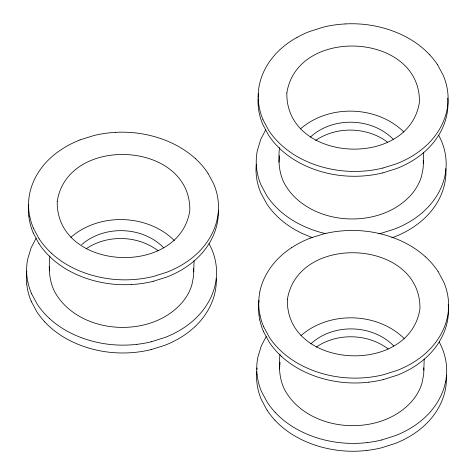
<?xml version="1.0" encoding="UTF-8"?>
<svg xmlns="http://www.w3.org/2000/svg" width="475" height="475" viewBox="0 0 475 475"><rect width="100%" height="100%" fill="white"/><g stroke="black" fill="none" stroke-linecap="round" stroke-linejoin="round"><path stroke-width="0.71" d="M194.085 260.769L193.568 276.272L191.852 284.958A72.414 56.276 1.7 0 1 183.308 301.114C164.902 323.73 132.863 331.075 105.082 325.731A72.414 56.276 1.7 0 1 84.17 318.844C73.578 313.69 64 306.126 57.433 296.263C49.174 284.555 48.444 269.693 49.857 255.918M423.706 152.333L423.189 167.841L421.473 176.528A72.414 56.276 1.7 0 1 412.929 192.684C394.523 215.3 362.484 222.638 334.703 217.301A72.414 56.276 1.7 0 1 313.791 210.413C303.198 205.259 293.621 197.689 287.054 187.833C278.795 176.124 278.065 161.263 279.478 147.488M424.205 359.029L423.688 374.537L421.972 383.224A72.414 56.276 1.7 0 1 413.428 399.38C395.022 421.996 362.983 429.335 335.202 423.997A72.414 56.276 1.7 0 1 314.29 417.109C303.703 411.956 294.126 404.385 287.553 394.529C279.294 382.82 278.57 367.959 279.977 354.184M49.418 270.726L49.608 266.327M279.039 162.296L279.543 155.711M279.538 368.992L280.048 362.407M259.777 291.983C262.176 280.072 268.304 269.129 276.545 260.276A94.733 73.619 1.7 0 1 291.62 247.641M445.574 381.864C443.175 393.775 437.053 404.718 428.806 413.571A94.733 73.619 1.7 0 1 407.9 429.75A94.964 73.803 1.7 0 1 395.236 435.694L381.49 440.022M36.082 238.272L31.13 247.772L27.722 259.006A94.733 73.619 1.7 0 0 27.859 282.108M265.697 129.841L260.745 139.335L257.343 150.569A94.733 73.619 1.7 0 0 257.48 173.678A94.964 73.803 1.7 0 0 261.03 184.965L266.802 195.718A94.964 73.803 1.7 0 0 279.288 210.247A94.733 73.619 1.7 0 0 295.765 222.158C305.182 227.424 315.347 231.373 325.892 233.67M266.202 336.537L261.25 346.032L257.842 357.265A94.733 73.619 1.7 0 0 257.07 374.609M310.312 137.168C332.743 116.333 371.955 117.456 393.312 139.335M310.816 343.864C333.248 323.03 372.453 324.152 393.817 346.032M70.828 237.334C99.394 212.491 147.256 213.863 174.248 240.433M300.449 128.903C329.015 104.055 376.871 105.426 403.869 132.002M300.948 335.599C329.513 310.751 377.376 312.122 404.373 338.699M81.706 244.607C104.411 224.871 142.631 226.195 163.691 247.772M86.04 248.858C107.202 234.353 137.691 235.232 158.104 250.729M315.655 140.428C336.822 125.923 367.312 126.801 387.725 142.298M316.16 347.124C337.321 332.619 367.81 333.497 388.223 348.994M79.996 139.893L93.741 135.565A94.964 73.803 1.7 0 1 115.627 132.377M310.116 238.153L323.867 233.831A94.964 73.803 1.7 0 1 338.343 231.266A94.733 73.619 1.7 0 1 368.048 231.479C382.405 233.409 396.459 237.856 409.088 244.993A94.733 73.619 1.7 0 1 425.564 256.904M391.798 237.797L394.499 236.847A94.964 73.803 1.7 0 0 407.164 230.898A94.733 73.619 1.7 0 0 428.07 214.724C436.317 205.871 442.439 194.928 444.838 183.018A94.733 73.619 1.7 0 0 445.853 168.578M382.927 168.037L396.673 163.715A94.964 73.803 1.7 0 0 409.337 157.765A94.733 73.619 1.7 0 0 430.243 141.592C438.49 132.739 444.612 121.796 447.011 109.885A94.733 73.619 1.7 0 0 447.782 92.542A94.964 73.803 1.7 0 0 443.317 75.489L437.546 64.737M382.779 172.9L396.53 168.572A94.964 73.803 1.7 0 0 409.189 162.628A94.733 73.619 1.7 0 0 430.095 146.454C438.342 137.602 444.463 126.659 446.862 114.748A94.733 73.619 1.7 0 0 447.711 98.129M153.164 281.331L166.909 277.008A94.964 73.803 1.7 0 0 179.574 271.059A94.733 73.619 1.7 0 0 200.48 254.885C208.727 246.032 214.848 235.089 217.247 223.179A94.733 73.619 1.7 0 0 218.322 210.188M151.371 341.757L165.116 337.428A94.964 73.803 1.7 0 0 183.611 327.94A94.733 73.619 1.7 0 0 198.687 315.311C206.934 306.452 213.055 295.509 215.454 283.599A94.733 73.619 1.7 0 0 215.312 260.496A94.964 73.803 1.7 0 0 211.761 249.209L209.148 243.746M151.133 349.606L164.884 345.277A94.964 73.803 1.7 0 0 177.543 339.334A94.733 73.619 1.7 0 0 198.449 323.154C206.696 314.302 212.818 303.359 215.223 291.448A94.733 73.619 1.7 0 0 216.297 278.457M383.283 379.596L397.029 375.268A94.964 73.803 1.7 0 0 415.53 365.78A94.733 73.619 1.7 0 0 430.599 353.151C438.847 344.298 444.968 333.355 447.367 321.444A94.733 73.619 1.7 0 0 448.216 304.825M312.342 237.648L301.75 233.278L295.533 230.007A94.733 73.619 1.7 0 1 274.408 213.501A94.964 73.803 1.7 0 1 266.57 203.567L260.799 192.808A94.964 73.803 1.7 0 1 257.26 181.551A94.733 73.619 1.7 0 1 256.262 164.172M438.051 271.433L443.822 282.192A94.964 73.803 1.7 0 1 447.373 293.473A94.733 73.619 1.7 0 1 447.509 316.582C445.117 328.492 438.989 339.435 430.748 348.288A94.733 73.619 1.7 0 1 415.673 360.923A94.964 73.803 1.7 0 1 397.171 370.411L383.426 374.733A94.964 73.803 1.7 0 1 368.962 377.328A94.733 73.619 1.7 0 1 339.245 377.085C324.888 375.155 310.834 370.708 298.205 363.571A94.733 73.619 1.7 0 1 281.728 351.66A94.964 73.803 1.7 0 1 269.242 337.131L263.471 326.372M207.925 173.167L213.703 183.926A94.964 73.803 1.7 0 1 218.167 200.978A94.733 73.619 1.7 0 1 217.39 218.316C214.991 230.227 208.869 241.169 200.622 250.028A94.733 73.619 1.7 0 1 185.553 262.657A94.964 73.803 1.7 0 1 167.052 272.145L153.306 276.474A94.964 73.803 1.7 0 1 138.878 279.051A94.733 73.619 1.7 0 1 109.125 278.819C94.768 276.889 80.714 272.442 68.085 265.305A94.733 73.619 1.7 0 1 51.609 253.395M267.075 410.263L261.298 399.505A94.964 73.803 1.7 0 1 256.886 382.47A94.733 73.619 1.7 0 1 256.702 371.587M39.122 238.866L33.351 228.113M38.98 243.728L33.203 232.97M438.769 135.316L441.382 140.778A94.964 73.803 1.7 0 1 444.933 152.059A94.733 73.619 1.7 0 1 445.069 175.168C442.676 187.079 436.549 198.022 428.308 206.874A94.733 73.619 1.7 0 1 413.232 219.509A94.964 73.803 1.7 0 1 394.737 228.998L380.986 233.32A94.964 73.803 1.7 0 1 378.86 233.825M439.268 342.012L441.881 347.474A94.964 73.803 1.7 0 1 446.346 364.521A94.733 73.619 1.7 0 1 445.574 381.864M262.966 119.676L268.743 130.435A94.964 73.803 1.7 0 0 276.616 140.357A94.733 73.619 1.7 0 0 297.7 156.869C310.329 164.012 324.383 168.453 338.74 170.388A94.733 73.619 1.7 0 0 361.059 171.255A94.964 73.803 1.7 0 0 382.963 168.031M263.328 331.235L269.099 341.994A94.964 73.803 1.7 0 0 281.622 356.505M31.409 293.396L37.187 304.148A94.964 73.803 1.7 0 0 49.703 318.666M31.178 301.245L36.949 311.998A94.964 73.803 1.7 0 0 44.828 321.925M423.213 160.508L423.373 163.442M423.753 367.941L423.878 370.138M193.551 268.209L193.758 271.878M151.169 349.594A94.964 73.803 1.7 0 1 129.307 352.806A94.733 73.619 1.7 0 1 106.952 351.951C92.595 350.022 78.541 345.574 65.912 338.438A94.733 73.619 1.7 0 1 44.792 321.937M31.225 301.263A94.964 73.803 1.7 0 1 26.766 284.21M26.713 284.192A94.733 73.619 1.7 0 1 26.802 271.16M151.406 341.745A94.964 73.803 1.7 0 1 136.942 344.333M31.463 293.413A94.964 73.803 1.7 0 1 27.912 282.126M49.667 318.678A94.733 73.619 1.7 0 0 66.144 330.588C78.773 337.731 92.827 342.172 107.184 344.108A94.733 73.619 1.7 0 0 136.907 344.345M51.644 253.383A94.964 73.803 1.7 0 1 39.158 238.854M33.398 228.125A94.964 73.803 1.7 0 1 29.848 216.843M80.043 139.905A94.964 73.803 1.7 0 0 61.548 149.393A94.733 73.619 1.7 0 0 46.425 162.011C38.178 170.863 32.057 181.806 29.658 193.717A94.733 73.619 1.7 0 0 29.8 216.826M195.457 158.668A94.964 73.803 1.7 0 1 207.943 173.197M195.445 158.644A94.733 73.619 1.7 0 0 178.968 146.733C166.339 139.591 152.285 135.149 137.928 133.214A94.733 73.619 1.7 0 0 115.609 132.347M153.199 281.325A94.964 73.803 1.7 0 1 131.332 284.537M39.009 243.717A94.964 73.803 1.7 0 0 46.853 253.65A94.733 73.619 1.7 0 0 67.937 270.162C80.566 277.305 94.62 281.746 108.977 283.682A94.733 73.619 1.7 0 0 131.296 284.549M33.256 232.987A94.964 73.803 1.7 0 1 28.791 215.935M28.738 215.923A94.733 73.619 1.7 0 1 28.672 204.333M429.709 54.803A94.733 73.619 1.7 0 0 408.583 38.297C395.954 31.16 381.9 26.713 367.543 24.783A94.733 73.619 1.7 0 0 345.23 23.916M263.019 119.694A94.964 73.803 1.7 0 1 258.554 102.642M297.006 37.418A94.964 73.803 1.7 0 1 309.664 31.475L323.362 27.134A94.964 73.803 1.7 0 1 345.242 23.946M429.721 54.827A94.964 73.803 1.7 0 1 437.564 64.766M382.814 172.888A94.964 73.803 1.7 0 1 360.947 176.1A94.733 73.619 1.7 0 1 338.598 175.251C324.241 173.322 310.187 168.874 297.558 161.732A94.733 73.619 1.7 0 1 276.438 145.231A94.964 73.803 1.7 0 1 268.63 135.286L262.823 124.539A94.964 73.803 1.7 0 1 258.358 107.487A94.733 73.619 1.7 0 1 258.085 98.794M258.168 97.345A94.733 73.619 1.7 0 1 258.537 93.735M258.501 102.624A94.733 73.619 1.7 0 1 259.279 85.286C261.678 73.376 267.799 62.433 276.046 53.58A94.733 73.619 1.7 0 1 296.952 37.406M367.027 442.611A94.733 73.619 1.7 0 1 337.309 442.367C322.947 440.438 308.898 435.991 296.263 428.854A94.733 73.619 1.7 0 1 275.144 412.348M381.526 440.01A94.964 73.803 1.7 0 1 367.062 442.599M275.179 412.336A94.964 73.803 1.7 0 1 267.342 402.402L261.535 391.661A94.964 73.803 1.7 0 1 257.118 374.621M366.825 450.448A94.964 73.803 1.7 0 0 381.294 447.86L395.004 443.543A94.964 73.803 1.7 0 0 413.499 434.055A94.733 73.619 1.7 0 0 428.575 421.42C436.822 412.567 442.943 401.624 445.342 389.714A94.733 73.619 1.7 0 0 446.352 375.274M274.948 420.185A94.964 73.803 1.7 0 1 267.104 410.252M256.922 369.425A94.733 73.619 1.7 0 1 257.118 367.983M274.912 420.197A94.733 73.619 1.7 0 0 296.032 436.703C308.661 443.84 322.715 448.287 337.072 450.217A94.733 73.619 1.7 0 0 366.795 450.46M383.319 379.584A94.964 73.803 1.7 0 1 368.855 382.173M263.376 331.253A94.964 73.803 1.7 0 1 259.825 319.966M281.586 356.517A94.733 73.619 1.7 0 0 298.062 368.428C310.692 375.571 324.746 380.012 339.103 381.947A94.733 73.619 1.7 0 0 368.82 382.191M259.973 315.192A94.733 73.619 1.7 0 1 259.837 292.089M263.518 326.39A94.964 73.803 1.7 0 1 259.967 315.103M291.668 247.659A94.964 73.803 1.7 0 1 310.169 238.171M425.576 256.933A94.964 73.803 1.7 0 1 438.063 271.462M259.772 319.948A94.733 73.619 1.7 0 1 259.041 300.432M57.226 201.436C55.973 271.278 179.479 277.756 189.822 210.603C191.075 140.754 67.569 134.277 57.226 201.436M286.847 92.999C285.594 162.848 409.1 169.326 419.443 102.167C420.696 32.324 297.19 25.846 286.847 92.999M287.351 299.695C286.098 369.544 409.598 376.022 419.942 308.863C421.194 239.02 297.688 232.542 287.351 299.695"/></g></svg>
